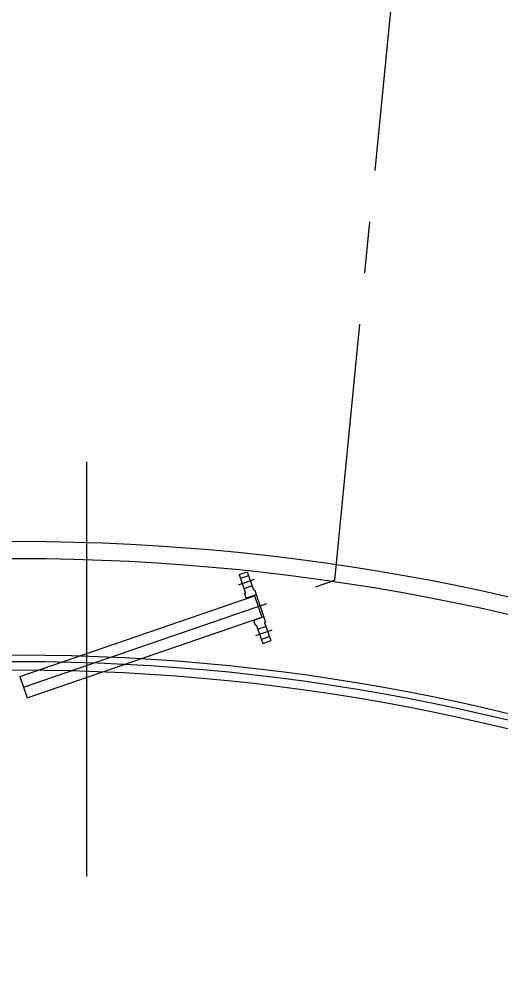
# Model space of a CAD drawing. Extents: x -1889 to 1259, y -977 to 1122.
# Drawn here: x 372.9 to 401, y 771.5 to 826.8 of the extents above; entities that cross this region are included whole.
import ezdxf

# ---------------------------------------------------------------- set-up
doc = ezdxf.new("R2010")
doc.units = 0
doc.header["$LTSCALE"] = 12
doc.header["$MEASUREMENT"] = 0
doc.linetypes.add('CENTER', pattern=[2, 1.25, -0.25, 0.25, -0.25])
doc.layers.get('Defpoints').update_dxf_attribs({"linetype": 'CONTINUOUS'})
for name, color, linetype in [('1 PIPE', 7, 'CONTINUOUS'), ('1-150-RFSO', 14, 'CONTINUOUS'), ('CENTER', 6, 'CENTER'), ('ROOF', 140, 'CONTINUOUS'), ('SHELL', 40, 'CONTINUOUS')]:
    doc.layers.add(name, color=color, linetype=linetype)

msp = doc.modelspace()

# ---------------------------------------------------------------- linework, layer by layer
at = {"layer": '1 PIPE'}
for p, q in [((372.93738, 788.46047), (386.61389, 793.16967)), ((386.61389, 793.16967), (387.04201, 791.92631)), ((373.3655, 787.21711), (387.04201, 791.92631)), ((372.93738, 788.46047), (373.3655, 787.21711))]:
    msp.add_line(p, q, dxfattribs=at)
at = {"layer": '1-150-RFSO'}
for p, q in [((385.72245, 794.41478), (386.19521, 794.57757)), ((385.72245, 794.41478), (386.09889, 793.32153)), ((386.27661, 794.34119), (385.80385, 794.1784)), ((386.19521, 794.57757), (386.56148, 793.51386)), ((386.48009, 793.75024), (386.00733, 793.58745)), ((386.0398, 793.30118), (386.09889, 793.32153)), ((386.0398, 793.30118), (386.14113, 793.00689)), ((386.72475, 793.23164), (386.13381, 793.02816)), ((386.56148, 793.51386), (386.62057, 793.53421)), ((386.62057, 793.53421), (387.27171, 791.64317)), ((386.56925, 791.76353), (386.67059, 791.46924)), ((387.16753, 791.94573), (386.57658, 791.74225)), ((386.67059, 791.46924), (386.72968, 791.48958)), ((386.72968, 791.48958), (387.10612, 790.39633)), ((387.21261, 791.62282), (387.27171, 791.64317)), ((387.21261, 791.62282), (387.57888, 790.55911)), ((387.29401, 791.38644), (386.82125, 791.22366)), ((387.49749, 790.79549), (387.02473, 790.63271)), ((387.10612, 790.39633), (387.57888, 790.55911))]:
    msp.add_line(p, q, dxfattribs=at)
at = {"layer": 'CENTER'}
for p, q in [((391.2992, 794.08757), (394.58173, 827.47822)), ((373.15144, 787.83879), (391.2992, 794.08757)), ((386.61284, 794.12645), (385.67109, 793.80219)), ((387.63024, 791.17171), (386.68849, 790.84744))]:
    msp.add_line(p, q, dxfattribs=at)
at = {"layer": 'Defpoints'}
msp.add_line((376.85731, 776.80403), (376.85731, 800.99135), dxfattribs=at)
at = {"layer": 'ROOF'}
msp.add_lwpolyline([(493.23231, 669.33221, 1), (252.48231, 669.33221), (252.48231, 405.33221, 1), (493.23231, 405.33221)], format="xyb", close=True, dxfattribs=at)
at = {"layer": 'SHELL'}
for points in [[(498.85731, 669.33221, 1), (246.85731, 669.33221), (246.85731, 405.33221, 1), (498.85731, 405.33221)], [(492.85731, 669.33221, 1), (252.85731, 669.33221), (252.85731, 405.33221, 1), (492.85731, 405.33221)], [(492.35731, 669.33221, 1), (253.35731, 669.33221), (253.35731, 405.33221, 1), (492.35731, 405.33221)]]:
    msp.add_lwpolyline(points, format="xyb", close=True, dxfattribs=at)
msp.add_arc((372.85731, 669.33221), 127, 0, 180, dxfattribs=at)

doc.saveas('drawing.dxf')
